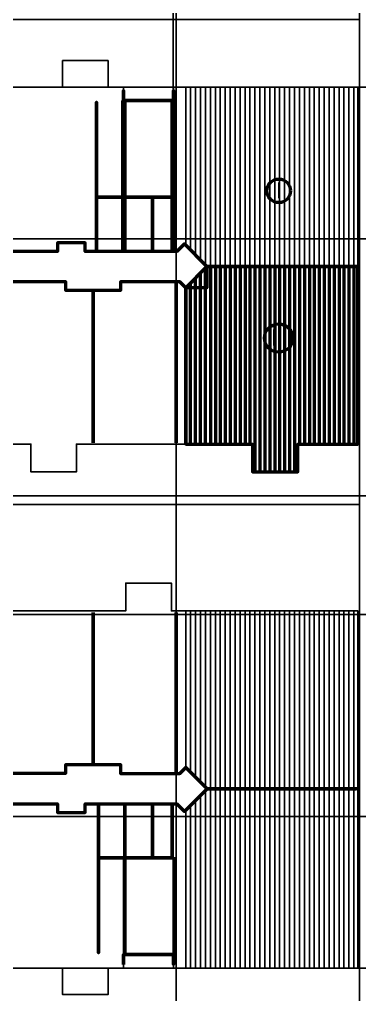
# Model space of a CAD drawing. Header units: metres. Extents: x -113.7 to -52.5, y 251.9 to 312.
# Drawn here: x -73.5 to -52.5, y 251.9 to 312 of the extents above; entities that cross this region are included whole.
import ezdxf

# ---------------------------------------------------------------- set-up
doc = ezdxf.new("R2010")
doc.units = ezdxf.units.M
for name, color, linetype, lineweight in [('3rd_floor_truss_II', 4, 'Continuous', 50), ('cmu_walls', 252, 'Continuous', 50), ('corridor_contour', 3, 'Continuous', 50), ('interior_walls', 94, 'Continuous', 50), ('truss_zones', 2, 'Continuous', 50)]:
    doc.layers.add(name, color=color, linetype=linetype, lineweight=lineweight)
doc.layers.add('shear_walls_positions', color=161, linetype='Continuous')

msp = doc.modelspace()

# ---------------------------------------------------------------- linework, layer by layer
for p, q in [((-63.24918, 298.07758), (-63.24918, 307.80488)), ((-62.94438, 297.76756), (-62.94438, 307.80488)), ((-62.63958, 297.45755), (-62.63958, 307.80488)), ((-62.33478, 297.14753), (-62.33478, 307.80488)), ((-62.02998, 296.83751), (-62.02998, 307.80488)), ((-61.72518, 296.74793), (-61.72518, 307.80488)), ((-61.42038, 296.74793), (-61.42038, 307.80488)), ((-61.11558, 296.74793), (-61.11558, 307.80488)), ((-60.81078, 296.74793), (-60.81078, 307.80488)), ((-60.50598, 296.74793), (-60.50598, 307.80488)), ((-60.20118, 296.74793), (-60.20118, 307.80488)), ((-59.89638, 296.74793), (-59.89638, 307.80488)), ((-59.59158, 296.74793), (-59.59158, 307.80488)), ((-59.28678, 296.74793), (-59.28678, 307.80488)), ((-58.98198, 296.74793), (-58.98198, 307.80488)), ((-58.67718, 296.74793), (-58.67718, 307.80488)), ((-58.37238, 296.74793), (-58.37238, 307.80488)), ((-58.06758, 296.74793), (-58.06758, 307.80488)), ((-57.76278, 296.74793), (-57.76278, 307.80488)), ((-57.45798, 296.74793), (-57.45798, 307.80488)), ((-57.15318, 296.74793), (-57.15318, 307.80488)), ((-56.84838, 296.74793), (-56.84838, 307.80488)), ((-56.54358, 296.74793), (-56.54358, 307.80488)), ((-56.23878, 296.74793), (-56.23878, 307.80488)), ((-55.93398, 296.74793), (-55.93398, 307.80488)), ((-55.62918, 296.74793), (-55.62918, 307.80488)), ((-55.32438, 296.74793), (-55.32438, 307.80488)), ((-55.01958, 296.74793), (-55.01958, 307.80488)), ((-54.71478, 296.74793), (-54.71478, 307.80488)), ((-54.40998, 296.74793), (-54.40998, 307.80488)), ((-54.10518, 296.74793), (-54.10518, 307.80488)), ((-53.80038, 296.74793), (-53.80038, 307.80488)), ((-53.49558, 296.74793), (-53.49558, 307.80488)), ((-53.19078, 296.74793), (-53.19078, 307.80488)), ((-52.88598, 296.74793), (-52.88598, 307.80488)), ((-63.24918, 275.51734), (-63.24918, 265.86833)), ((-62.94438, 275.51734), (-62.94438, 265.56892)), ((-62.63958, 275.51734), (-62.63958, 265.26952)), ((-62.33478, 275.51734), (-62.33478, 264.97012)), ((-62.02998, 275.51734), (-62.02998, 264.67071)), ((-61.72518, 275.51734), (-61.72518, 264.56104)), ((-61.42038, 275.51734), (-61.42038, 264.56104)), ((-61.11558, 275.51734), (-61.11558, 264.56104)), ((-60.81078, 275.51734), (-60.81078, 264.56104)), ((-60.50598, 275.51734), (-60.50598, 264.56104)), ((-60.20118, 275.51734), (-60.20118, 264.56104)), ((-59.89638, 275.51734), (-59.89638, 264.56104)), ((-59.59158, 275.51734), (-59.59158, 264.56104)), ((-59.28678, 275.51734), (-59.28678, 264.56104)), ((-58.98198, 275.51734), (-58.98198, 264.56104)), ((-58.67718, 275.51734), (-58.67718, 264.56104)), ((-58.37238, 275.51734), (-58.37238, 264.56104)), ((-58.06758, 275.51734), (-58.06758, 264.56104)), ((-57.76278, 275.51734), (-57.76278, 264.56104)), ((-57.45798, 275.51734), (-57.45798, 264.56104)), ((-57.15318, 275.51734), (-57.15318, 264.56104)), ((-56.84838, 275.51734), (-56.84838, 264.56104)), ((-56.54358, 275.51734), (-56.54358, 264.56104)), ((-56.23878, 275.51734), (-56.23878, 264.56104)), ((-55.93398, 275.51734), (-55.93398, 264.56104)), ((-55.62918, 275.51734), (-55.62918, 264.56104)), ((-55.32438, 275.51734), (-55.32438, 264.56104)), ((-55.01958, 275.51734), (-55.01958, 264.56104)), ((-54.71478, 275.51734), (-54.71478, 264.56104)), ((-54.40998, 275.51734), (-54.40998, 264.56104)), ((-54.10518, 275.51734), (-54.10518, 264.56104)), ((-53.80038, 275.51734), (-53.80038, 264.56104)), ((-53.49558, 275.51734), (-53.49558, 264.56104)), ((-53.19078, 275.51734), (-53.19078, 264.56104)), ((-52.88598, 275.51734), (-52.88598, 264.56104)), ((-62.02998, 264.4494), (-62.02998, 253.50412)), ((-61.72518, 264.56104), (-61.72518, 253.50412)), ((-61.42038, 264.56104), (-61.42038, 253.50412)), ((-61.11558, 264.56104), (-61.11558, 253.50412)), ((-60.81078, 264.56104), (-60.81078, 253.50412)), ((-60.50598, 264.56104), (-60.50598, 253.50412)), ((-60.20118, 264.56104), (-60.20118, 253.50412)), ((-59.89638, 264.56104), (-59.89638, 253.50412)), ((-59.59158, 264.56104), (-59.59158, 253.50412)), ((-59.28678, 264.56104), (-59.28678, 253.50412)), ((-58.98198, 264.56104), (-58.98198, 253.50412)), ((-58.67718, 264.56104), (-58.67718, 253.50412)), ((-58.37238, 264.56104), (-58.37238, 253.50412)), ((-58.06758, 264.56104), (-58.06758, 253.50412)), ((-57.76278, 264.56104), (-57.76278, 253.50412)), ((-57.45798, 264.56104), (-57.45798, 253.50412)), ((-57.15318, 264.56104), (-57.15318, 253.50412)), ((-56.84838, 264.56104), (-56.84838, 253.50412)), ((-56.54358, 264.56104), (-56.54358, 253.50412)), ((-56.23878, 264.56104), (-56.23878, 253.50412)), ((-55.93398, 264.56104), (-55.93398, 253.50412)), ((-55.62918, 264.56104), (-55.62918, 253.50412)), ((-55.32438, 264.56104), (-55.32438, 253.50412)), ((-55.01958, 264.56104), (-55.01958, 253.50412)), ((-54.71478, 264.56104), (-54.71478, 253.50412)), ((-54.40998, 264.56104), (-54.40998, 253.50412)), ((-54.10518, 264.56104), (-54.10518, 253.50412)), ((-53.80038, 264.56104), (-53.80038, 253.50412)), ((-53.49558, 264.56104), (-53.49558, 253.50412)), ((-53.19078, 264.56104), (-53.19078, 253.50412)), ((-52.88598, 264.56104), (-52.88598, 253.50412)), ((-62.63958, 263.8398), (-62.63958, 253.50412)), ((-62.33478, 264.1446), (-62.33478, 253.50412)), ((-63.24918, 263.2302), (-63.24918, 253.50412)), ((-62.94438, 263.535), (-62.94438, 253.50412))]:
    msp.add_line(p, q)
at = {"color": 6}
for points in [[(-74.86012, 307.80488), (-70.8412, 307.80488), (-70.8412, 309.4346), (-68.0326, 309.4346), (-68.0326, 307.80488), (-67.0874, 307.80488), (-67.0874, 301.07102), (-63.99305, 301.07102), (-63.99305, 307.80488), (-52.63322, 307.80488), (-52.63322, 285.7964), (-56.33304, 285.7964), (-56.33304, 284.08032), (-59.14165, 284.08032), (-59.14165, 285.7964), (-69.98332, 285.7964), (-69.98332, 284.08032), (-72.79192, 284.08032), (-72.79192, 285.7964), (-82.663, 285.7964)], [(-75.83548, 275.51734), (-66.93977, 275.51734), (-66.93977, 277.22866), (-64.13116, 277.22866), (-64.13116, 275.51734), (-52.63322, 275.51734), (-52.63322, 253.50412), (-63.99305, 253.50412), (-63.99305, 260.23798), (-67.0874, 260.23798), (-67.0874, 253.50412), (-68.0326, 253.50412), (-68.0326, 251.87439), (-70.8412, 251.87439), (-70.8412, 253.50412), (-74.86012, 253.50412)]]:
    msp.add_lwpolyline(points, dxfattribs=at)
at = {"layer": '3rd_floor_truss_II'}
for p, q in [((-62.33478, 285.7964), (-62.33478, 296.35506)), ((-62.02998, 285.7964), (-62.02998, 296.65986)), ((-61.72518, 296.74793), (-61.72518, 285.7964)), ((-61.42038, 296.74793), (-61.42038, 285.7964)), ((-61.11558, 296.74793), (-61.11558, 285.7964)), ((-60.81078, 296.74793), (-60.81078, 285.7964)), ((-60.50598, 296.74793), (-60.50598, 285.7964)), ((-60.20118, 296.74793), (-60.20118, 285.7964)), ((-59.89638, 296.74793), (-59.89638, 285.7964)), ((-59.59158, 296.74793), (-59.59158, 285.7964)), ((-59.28678, 296.74793), (-59.28678, 285.7964)), ((-58.98198, 296.74793), (-58.98198, 285.7964)), ((-58.67718, 296.74793), (-58.67718, 285.7964)), ((-58.37238, 296.74793), (-58.37238, 285.7964)), ((-58.06758, 296.74793), (-58.06758, 285.7964)), ((-57.76278, 296.74793), (-57.76278, 285.7964)), ((-57.45798, 296.74793), (-57.45798, 285.7964)), ((-57.15318, 296.74793), (-57.15318, 285.7964)), ((-56.84838, 296.74793), (-56.84838, 285.7964)), ((-56.54358, 296.74793), (-56.54358, 285.7964)), ((-56.23878, 296.74793), (-56.23878, 285.7964)), ((-55.93398, 296.74793), (-55.93398, 285.7964)), ((-55.62918, 296.74793), (-55.62918, 285.7964)), ((-55.32438, 296.74793), (-55.32438, 285.7964)), ((-55.01958, 296.74793), (-55.01958, 285.7964)), ((-54.71478, 296.74793), (-54.71478, 285.7964)), ((-54.40998, 296.74793), (-54.40998, 285.7964)), ((-54.10518, 296.74793), (-54.10518, 285.7964)), ((-53.80038, 296.74793), (-53.80038, 285.7964)), ((-53.49558, 296.74793), (-53.49558, 285.7964)), ((-53.19078, 296.74793), (-53.19078, 285.7964)), ((-52.88598, 296.74793), (-52.88598, 285.7964)), ((-62.94438, 285.7964), (-62.94438, 295.74546)), ((-62.63958, 285.7964), (-62.63958, 296.05026)), ((-63.24918, 285.7964), (-63.24918, 295.44066)), ((-58.98198, 285.7964), (-58.98198, 284.08032)), ((-58.67718, 285.7964), (-58.67718, 284.08032)), ((-58.37238, 285.7964), (-58.37238, 284.08032)), ((-58.06758, 285.7964), (-58.06758, 284.08032)), ((-57.76278, 285.7964), (-57.76278, 284.08032)), ((-57.45798, 285.7964), (-57.45798, 284.08032)), ((-57.15318, 285.7964), (-57.15318, 284.08032)), ((-56.84838, 285.7964), (-56.84838, 284.08032)), ((-56.54358, 285.7964), (-56.54358, 284.08032))]:
    msp.add_line(p, q, dxfattribs=at)
msp.add_lwpolyline([(-63.24918, 295.44066), (-63.24918, 285.7964), (-59.14165, 285.7964), (-59.14165, 284.08032), (-56.33304, 284.08032), (-56.33304, 285.7964), (-52.63322, 285.7964), (-52.63322, 296.74793), (-61.9419, 296.74793), (-61.9419, 295.44066)], close=True, dxfattribs=at)
msp.add_lwpolyline([(-52.63322, 296.74793), (-61.9419, 296.74793)], dxfattribs=at)
at = {"layer": 'corridor_contour'}
for p, q in [((-52.63322, 296.74793), (-61.9419, 296.74793)), ((-52.63322, 264.56104), (-61.91833, 264.56104))]:
    msp.add_line(p, q, dxfattribs=at)
for points in [[(-76.75686, 295.81701), (-70.66086, 295.81701), (-70.66086, 295.2849), (-67.2471, 295.2849), (-67.2471, 295.81701), (-63.63253, 295.82401), (-63.24918, 295.44066), (-61.9419, 296.74793), (-63.31925, 298.14885), (-63.79625, 297.67883), (-69.43595, 297.67883), (-69.43595, 298.21097), (-71.14283, 298.21097), (-71.14283, 297.67883), (-77.97606, 297.67883)], [(-77.97606, 263.63014), (-71.14283, 263.63014), (-71.14283, 263.09801), (-69.43595, 263.09801), (-69.43595, 263.63014), (-63.78926, 263.63014), (-63.31925, 263.16012), (-61.91833, 264.56104), (-63.24918, 265.86833), (-63.63253, 265.48497), (-67.2471, 265.48497), (-67.2471, 266.0241), (-70.66086, 266.0241), (-70.66086, 265.49196), (-76.75686, 265.49196)]]:
    msp.add_lwpolyline(points, dxfattribs=at)
at = {"layer": 'shear_walls_positions'}
for p, q in [((-98.04873, 311.9694), (-52.53732, 311.9694)), ((-52.53732, 282.07445), (-98.04873, 282.07445))]:
    msp.add_line(p, q, dxfattribs=at)
at = {"layer": 'shear_walls_positions', "color": 1}
msp.add_xline((-63.83334, 286.6527), (0, 1), dxfattribs=at)
at = {"layer": 'shear_walls_positions'}
for p, direction in [((-52.53732, 307.80488), (0, 1)), ((-91.44124, 307.80488), (1, 0)), ((-97.09718, 298.45481), (1, 0)), ((-97.09718, 282.60521), (1, 0)), ((-97.09718, 275.29001), (1, 0)), ((-97.09718, 262.85417), (1, 0)), ((-91.44124, 253.50412), (1, 0))]:
    msp.add_xline(p, direction, dxfattribs=at)
at = {"layer": 'shear_walls_positions', "color": 1}
msp.add_ray((-64.01622, 301.07102), (0, 1), dxfattribs=at)
at = {"layer": 'truss_zones'}
for centre, radius in [((-57.51562, 301.40949), 0.72848), ((-57.51562, 292.33287), 0.87417)]:
    msp.add_circle(centre, radius, dxfattribs=at)

# ---------------------------------------------------------------- texts
for s, p in [('I', (-57.68162, 300.94097)), ('II', (-57.99312, 291.86435))]:
    msp.add_text(s, height=1, dxfattribs=at).set_placement(p)

# ---------------------------------------------------------------- meshes
at = {"layer": 'cmu_walls'}
mesh = msp.add_polyface(dxfattribs=at)
corners = [(-67.0874, 306.96857, 9.48055), (-67.0874, 306.96857, 2.78765), (-67.0874, 307.58675, 2.78765), (-67.0874, 307.58675, 9.48055)]
mesh.append_faces([[corners[k] for k in face] for face in [(0, 1, 2, 3)]])
mesh = msp.add_polyface(dxfattribs=at)
corners = [(-63.99305, 306.96286, 9.48055), (-63.99305, 306.96286, 2.78765), (-63.99305, 307.58675, 2.78765), (-63.99305, 307.58675, 9.48055)]
mesh.append_faces([[corners[k] for k in face] for face in [(0, 3, 2, 1)]])
mesh = msp.add_polyface(dxfattribs=at)
corners = [(-67.11979, 306.96381, 6.14363), (-67.11979, 306.96381, 3.4544), (-67.11979, 300.95988, 3.4544), (-67.11979, 300.95988, 6.14363)]
mesh.append_faces([[corners[k] for k in face] for face in [(0, 1, 2, 3)]])
mesh = msp.add_polyface(dxfattribs=at)
corners = [(-63.99305, 306.96857, 9.4488), (-63.99305, 306.96857, 5.8801), (-67.0874, 306.96857, 5.8801), (-67.0874, 306.96857, 9.4488)]
mesh.append_faces([[corners[k] for k in face] for face in [(0, 1, 2, 3)]])
mesh = msp.add_polyface(dxfattribs=at)
corners = [(-64.01622, 306.96857, 5.8801), (-64.01622, 306.96857, -0.10795), (-67.06422, 306.96857, -0.10795), (-67.06422, 306.96857, 5.8801)]
mesh.append_faces([[corners[k] for k in face] for face in [(0, 1, 2, 3)]])
mesh = msp.add_polyface(dxfattribs=at)
corners = [(-67.00326, 306.96381, 9.4996), (-67.00326, 306.96381, 6.8072), (-67.00326, 301.01545, 6.8072), (-67.00326, 301.01545, 9.4996)]
mesh.append_faces([[corners[k] for k in face] for face in [(0, 1, 2, 3)]])
mesh = msp.add_polyface(dxfattribs=at)
corners = [(-64.0829, 301.01545, 9.4996), (-64.0829, 301.01545, 6.8072), (-64.0829, 306.96286, 6.8072), (-64.0829, 306.96286, 9.4996)]
mesh.append_faces([[corners[k] for k in face] for face in [(0, 1, 2, 3)]])
mesh = msp.add_polyface(dxfattribs=at)
corners = [(-63.96066, 301.01545, 6.14363), (-63.96066, 301.01545, 3.4544), (-63.96066, 306.96286, 3.4544), (-63.96066, 306.96286, 6.14363)]
mesh.append_faces([[corners[k] for k in face] for face in [(0, 1, 2, 3)]])
mesh = msp.add_polyface(dxfattribs=at)
corners = [(-67.00326, 301.01545, 6.54685), (-67.00326, 301.01545, 3.4544), (-63.96066, 301.01545, 3.4544), (-63.96066, 301.01545, 6.54685)]
mesh.append_faces([[corners[k] for k in face] for face in [(0, 1, 2, 3)]])
mesh = msp.add_polyface(dxfattribs=at)
corners = [(-67.00326, 254.34516, 6.14363), (-67.00326, 254.34516, 3.4544), (-67.00326, 260.29353, 3.4544), (-67.00326, 260.29353, 6.14363)]
mesh.append_faces([[corners[k] for k in face] for face in [(0, 3, 2, 1)]])
mesh = msp.add_polyface(dxfattribs=at)
corners = [(-67.00326, 260.29353, 6.54685), (-67.00326, 260.29353, 3.4544), (-64.0829, 260.29353, 3.4544), (-64.0829, 260.29353, 6.54685)]
mesh.append_faces([[corners[k] for k in face] for face in [(0, 3, 2, 1)]])
mesh = msp.add_polyface(dxfattribs=at)
corners = [(-67.00326, 254.34516, 9.4996), (-67.00326, 254.34516, 6.8072), (-67.00326, 260.29353, 6.8072), (-67.00326, 260.29353, 9.4996)]
mesh.append_faces([[corners[k] for k in face] for face in [(0, 3, 2, 1)]])
mesh = msp.add_polyface(dxfattribs=at)
corners = [(-63.96066, 260.23798, 6.14363), (-63.96066, 260.23798, 3.4544), (-63.96066, 254.34613, 3.4544), (-63.96066, 254.34613, 6.14363)]
mesh.append_faces([[corners[k] for k in face] for face in [(0, 3, 2, 1)]])
mesh = msp.add_polyface(dxfattribs=at)
corners = [(-63.96066, 260.23798, 9.4996), (-63.96066, 260.23798, 6.8072), (-63.96066, 254.34613, 6.8072), (-63.96066, 254.34613, 9.4996)]
mesh.append_faces([[corners[k] for k in face] for face in [(0, 3, 2, 1)]])
mesh = msp.add_polyface(dxfattribs=at)
corners = [(-67.0874, 253.72224, 9.48055), (-67.0874, 254.3404, 9.48055), (-67.0874, 254.3404, 2.78765), (-67.0874, 253.72224, 2.78765)]
mesh.append_faces([[corners[k] for k in face] for face in [(0, 3, 2, 1)]])
mesh = msp.add_polyface(dxfattribs=at)
corners = [(-63.99305, 254.3404, 9.4488), (-63.99305, 254.3404, 5.88956), (-67.0874, 254.3404, 5.88956), (-67.0874, 254.3404, 9.4488)]
mesh.append_faces([[corners[k] for k in face] for face in [(0, 3, 2, 1)]])
mesh = msp.add_polyface(dxfattribs=at)
corners = [(-67.06422, 254.3404, -0.4318), (-67.06422, 254.3404, 5.88956), (-64.01622, 254.3404, 5.88956), (-64.01622, 254.3404, -0.4318), (-66.0279, 254.3404, 0.3048), (-64.56486, 254.3404, 0.3048), (-64.56486, 254.3404, 1.2192), (-66.0279, 254.3404, 1.2192)]
mesh.append_faces([[corners[k] for k in face] for face in [(4, 0, 3, 5), (0, 4, 7, 1)]], dxfattribs={"vtx0": -1, "vtx2": -1})
mesh.append_faces([[corners[k] for k in face] for face in [(6, 5, 3, 2), (2, 1, 7, 6)]], dxfattribs={"vtx1": -1, "vtx3": -1})
mesh = msp.add_polyface(dxfattribs=at)
corners = [(-63.99305, 254.3404, 9.48055), (-63.99305, 254.3404, 2.78765), (-63.99305, 253.72224, 2.78765), (-63.99305, 253.72224, 9.48055)]
mesh.append_faces([[corners[k] for k in face] for face in [(0, 1, 2, 3)]])
at = {"layer": 'interior_walls'}
mesh = msp.add_polyface(dxfattribs=at)
corners = [(-68.74539, 301.01545, 2.79082), (-68.74539, 301.01545), (-68.74539, 306.87491), (-68.74539, 306.87491, 2.79082)]
mesh.append_faces([[corners[k] for k in face] for face in [(0, 3, 2, 1)]])
mesh = msp.add_polyface(dxfattribs=at)
corners = [(-63.96066, 301.01545, 2.79082), (-63.96066, 301.01545), (-63.96066, 306.87491), (-63.96066, 306.87491, 2.79082)]
mesh.append_faces([[corners[k] for k in face] for face in [(0, 1, 2, 3)]])
mesh = msp.add_polyface(dxfattribs=at)
corners = [(-68.74539, 301.01545, 3.19405), (-68.74539, 301.01545), (-63.96066, 301.01545), (-63.96066, 301.01545, 3.19405)]
mesh.append_faces([[corners[k] for k in face] for face in [(0, 1, 2, 3)]])
mesh = msp.add_polyface(dxfattribs=at)
corners = [(-68.74539, 297.67883, 2.79082), (-68.74539, 297.67883), (-68.74539, 301.01545), (-68.74539, 301.01545, 2.79082)]
mesh.append_faces([[corners[k] for k in face] for face in [(0, 3, 2, 1)]])
mesh = msp.add_polyface(dxfattribs=at)
corners = [(-67.11979, 297.67883, 3.19405), (-67.11979, 297.67883), (-67.11979, 297.75503), (-67.11979, 297.75503, 2.2352), (-67.11979, 298.77105, 2.2352), (-67.11979, 298.77105), (-67.11979, 301.01545), (-67.11979, 301.01545, 3.19405)]
mesh.append_faces([[corners[k] for k in face] for face in [(3, 0, 1, 2)]], dxfattribs={"vtx0": -1})
mesh.append_faces([[corners[k] for k in face] for face in [(4, 7, 0, 3)]], dxfattribs={"vtx0": -1, "vtx2": -1})
mesh.append_faces([[corners[k] for k in face] for face in [(6, 7, 4, 5)]], dxfattribs={"vtx1": -1})
mesh = msp.add_polyface(dxfattribs=at)
corners = [(-67.11979, 297.67883, 6.14363), (-67.11979, 297.67883, 3.4544), (-67.11979, 300.95988, 3.4544), (-67.11979, 300.95988, 6.14363)]
mesh.append_faces([[corners[k] for k in face] for face in [(0, 1, 2, 3)]])
mesh = msp.add_polyface(dxfattribs=at)
corners = [(-67.00326, 301.01545, 9.4996), (-67.00326, 301.01545, 6.8072), (-64.0829, 301.01545, 6.8072), (-64.0829, 301.01545, 9.4996)]
mesh.append_faces([[corners[k] for k in face] for face in [(0, 1, 2, 3)]])
mesh = msp.add_polyface(dxfattribs=at)
corners = [(-67.00326, 297.67883, 9.49643), (-67.00326, 297.67883, 6.8072), (-67.00326, 300.95988, 6.8072), (-67.00326, 300.95988, 9.49643)]
mesh.append_faces([[corners[k] for k in face] for face in [(0, 1, 2, 3)]])
mesh = msp.add_polyface(dxfattribs=at)
corners = [(-65.29638, 301.01545, 9.89965), (-65.29638, 301.01545, 6.8072), (-65.29638, 300.55825, 6.8072), (-65.29638, 300.55825, 8.9916), (-65.29638, 298.62786, 8.9916), (-65.29638, 298.62786, 6.8072), (-65.29638, 297.67883, 6.8072), (-65.29638, 297.67883, 9.89965)]
mesh.append_faces([[corners[k] for k in face] for face in [(4, 7, 6, 5)]], dxfattribs={"vtx0": -1})
mesh.append_faces([[corners[k] for k in face] for face in [(1, 0, 3, 2)]], dxfattribs={"vtx1": -1})
mesh.append_faces([[corners[k] for k in face] for face in [(4, 3, 0, 7)]], dxfattribs={"vtx1": -1, "vtx3": -1})
mesh = msp.add_polyface(dxfattribs=at)
corners = [(-65.29638, 301.01545, 6.54685), (-65.29638, 301.01545, 3.4544), (-65.29638, 300.55825, 3.4544), (-65.29638, 300.55825, 5.6388), (-65.29638, 298.62786, 5.6388), (-65.29638, 298.62786, 3.4544), (-65.29638, 297.67883, 3.4544), (-65.29638, 297.67883, 6.54685)]
mesh.append_faces([[corners[k] for k in face] for face in [(4, 7, 6, 5)]], dxfattribs={"vtx0": -1})
mesh.append_faces([[corners[k] for k in face] for face in [(1, 0, 3, 2)]], dxfattribs={"vtx1": -1})
mesh.append_faces([[corners[k] for k in face] for face in [(4, 3, 0, 7)]], dxfattribs={"vtx1": -1, "vtx3": -1})
mesh = msp.add_polyface(dxfattribs=at)
corners = [(-64.0829, 301.01545, 9.49643), (-64.0829, 301.01545, 6.8072), (-64.0829, 297.67883, 6.8072), (-64.0829, 297.67883, 9.49643)]
mesh.append_faces([[corners[k] for k in face] for face in [(0, 3, 2, 1)]])
mesh = msp.add_polyface(dxfattribs=at)
corners = [(-64.0829, 301.01545, 6.14363), (-64.0829, 301.01545, 3.4544), (-64.0829, 297.67883, 3.4544), (-64.0829, 297.67883, 6.14363)]
mesh.append_faces([[corners[k] for k in face] for face in [(0, 3, 2, 1)]])
mesh = msp.add_polyface(dxfattribs=at)
corners = [(-63.96066, 297.67883, 2.79082), (-63.96066, 297.67883), (-63.96066, 301.01545), (-63.96066, 301.01545, 2.79082)]
mesh.append_faces([[corners[k] for k in face] for face in [(0, 3, 2, 1)]])
mesh = msp.add_polyface(dxfattribs=at)
corners = [(-53.48792, 296.74793, 2.79082), (-53.48792, 296.74793), (-61.9419, 296.74793), (-61.9419, 296.74793, 2.79082)]
mesh.append_faces([[corners[k] for k in face] for face in [(0, 3, 2, 1)]])
mesh = msp.add_polyface(dxfattribs=at)
corners = [(-52.73481, 296.74793, 9.49643), (-52.73481, 296.74793, 6.8072), (-61.91833, 296.74793, 6.8072), (-61.91833, 296.74793, 9.49643)]
mesh.append_faces([[corners[k] for k in face] for face in [(0, 3, 2, 1)]])
mesh = msp.add_polyface(dxfattribs=at)
corners = [(-52.73481, 296.74793, 6.14363), (-52.73481, 296.74793, 3.4544), (-61.91833, 296.74793, 3.4544), (-61.91833, 296.74793, 6.14363)]
mesh.append_faces([[corners[k] for k in face] for face in [(0, 3, 2, 1)]])
mesh = msp.add_polyface(dxfattribs=at)
corners = [(-63.83334, 285.88372, 9.4996), (-63.83334, 285.88372, 6.8072), (-63.83334, 295.82401, 6.8072), (-63.83334, 295.82401, 9.4996)]
mesh.append_faces([[corners[k] for k in face] for face in [(0, 1, 2, 3)]])
mesh = msp.add_polyface(dxfattribs=at)
corners = [(-63.83334, 285.88372, 6.1468), (-63.83334, 285.88372, 3.4544), (-63.83334, 295.82401, 3.4544), (-63.83334, 295.82401, 6.1468)]
mesh.append_faces([[corners[k] for k in face] for face in [(0, 1, 2, 3)]])
mesh = msp.add_polyface(dxfattribs=at)
corners = [(-63.83334, 286.6527, 2.79082), (-63.83334, 286.6527), (-63.83334, 295.81701), (-63.83334, 295.81701, 2.79082)]
mesh.append_faces([[corners[k] for k in face] for face in [(0, 3, 2, 1)]])
mesh = msp.add_polyface(dxfattribs=at)
corners = [(-68.95398, 285.88372, 9.4996), (-68.95398, 285.88372, 6.8072), (-68.95398, 295.2849, 6.8072), (-68.95398, 295.2849, 9.4996)]
mesh.append_faces([[corners[k] for k in face] for face in [(0, 1, 2, 3)]])
mesh = msp.add_polyface(dxfattribs=at)
corners = [(-68.95398, 286.64635, 2.79082), (-68.95398, 286.64635), (-68.95398, 295.2849), (-68.95398, 295.2849, 2.79082)]
mesh.append_faces([[corners[k] for k in face] for face in [(0, 3, 2, 1)]])
mesh = msp.add_polyface(dxfattribs=at)
corners = [(-68.95398, 285.88372, 6.1468), (-68.95398, 285.88372, 3.4544), (-68.95398, 295.2849, 3.4544), (-68.95398, 295.2849, 6.1468)]
mesh.append_faces([[corners[k] for k in face] for face in [(0, 1, 2, 3)]])
mesh = msp.add_polyface(dxfattribs=at)
corners = [(-68.95398, 275.42527, 6.1468), (-68.95398, 275.42527, 3.4544), (-68.95398, 266.0241, 3.4544), (-68.95398, 266.0241, 6.1468)]
mesh.append_faces([[corners[k] for k in face] for face in [(0, 3, 2, 1)]])
mesh = msp.add_polyface(dxfattribs=at)
corners = [(-68.95398, 275.42527, 9.4996), (-68.95398, 275.42527, 6.8072), (-68.95398, 266.0241, 6.8072), (-68.95398, 266.0241, 9.4996)]
mesh.append_faces([[corners[k] for k in face] for face in [(0, 3, 2, 1)]])
mesh = msp.add_polyface(dxfattribs=at)
corners = [(-63.83334, 275.42527, 6.1468), (-63.83334, 275.42527, 3.4544), (-63.83334, 265.48497, 3.4544), (-63.83334, 265.48497, 6.1468)]
mesh.append_faces([[corners[k] for k in face] for face in [(0, 3, 2, 1)]])
mesh = msp.add_polyface(dxfattribs=at)
corners = [(-63.83334, 275.42527, 9.4996), (-63.83334, 275.42527, 6.8072), (-63.83334, 265.48497, 6.8072), (-63.83334, 265.48497, 9.4996)]
mesh.append_faces([[corners[k] for k in face] for face in [(0, 3, 2, 1)]])
mesh = msp.add_polyface(dxfattribs=at)
corners = [(-68.95398, 274.66264, 2.79082), (-68.95398, 274.66264), (-68.95398, 266.0241), (-68.95398, 266.0241, 2.79082)]
mesh.append_faces([[corners[k] for k in face] for face in [(0, 1, 2, 3)]])
mesh = msp.add_polyface(dxfattribs=at)
corners = [(-63.83334, 274.65628, 2.79082), (-63.83334, 274.65628), (-63.83334, 265.49196), (-63.83334, 265.49196, 2.79082)]
mesh.append_faces([[corners[k] for k in face] for face in [(0, 1, 2, 3)]])
mesh = msp.add_polyface(dxfattribs=at)
corners = [(-53.48792, 264.56104, 2.79082), (-53.48792, 264.56104), (-61.9419, 264.56104), (-61.9419, 264.56104, 2.79082)]
mesh.append_faces([[corners[k] for k in face] for face in [(0, 1, 2, 3)]])
mesh = msp.add_polyface(dxfattribs=at)
corners = [(-52.73481, 264.56104, 6.14363), (-52.73481, 264.56104, 3.4544), (-61.91833, 264.56104, 3.4544), (-61.91833, 264.56104, 6.14363)]
mesh.append_faces([[corners[k] for k in face] for face in [(0, 1, 2, 3)]])
mesh = msp.add_polyface(dxfattribs=at)
corners = [(-52.73481, 264.56104, 9.49643), (-52.73481, 264.56104, 6.8072), (-61.91833, 264.56104, 6.8072), (-61.91833, 264.56104, 9.49643)]
mesh.append_faces([[corners[k] for k in face] for face in [(0, 1, 2, 3)]])
mesh = msp.add_polyface(dxfattribs=at)
corners = [(-68.62315, 263.63014, 2.79082), (-68.62315, 263.63014), (-68.62315, 260.29353), (-68.62315, 260.29353, 2.79082)]
mesh.append_faces([[corners[k] for k in face] for face in [(0, 1, 2, 3)]])
mesh = msp.add_polyface(dxfattribs=at)
corners = [(-67.00326, 263.63014, 3.19405), (-67.00326, 263.63014), (-67.00326, 263.55394), (-67.00326, 263.55394, 2.2352), (-67.00326, 262.53795, 2.2352), (-67.00326, 262.53795), (-67.00326, 260.29353), (-67.00326, 260.29353, 3.19405)]
mesh.append_faces([[corners[k] for k in face] for face in [(4, 7, 6, 5)]], dxfattribs={"vtx0": -1})
mesh.append_faces([[corners[k] for k in face] for face in [(1, 0, 3, 2)]], dxfattribs={"vtx1": -1})
mesh.append_faces([[corners[k] for k in face] for face in [(0, 7, 4, 3)]], dxfattribs={"vtx1": -1, "vtx3": -1})
mesh = msp.add_polyface(dxfattribs=at)
corners = [(-67.00326, 263.63014, 6.14363), (-67.00326, 263.63014, 3.4544), (-67.00326, 260.29353, 3.4544), (-67.00326, 260.29353, 6.14363)]
mesh.append_faces([[corners[k] for k in face] for face in [(0, 3, 2, 1)]])
mesh = msp.add_polyface(dxfattribs=at)
corners = [(-67.00326, 263.63014, 9.49643), (-67.00326, 263.63014, 6.8072), (-67.00326, 260.29353, 6.8072), (-67.00326, 260.29353, 9.49643)]
mesh.append_faces([[corners[k] for k in face] for face in [(0, 3, 2, 1)]])
mesh = msp.add_polyface(dxfattribs=at)
corners = [(-65.29638, 260.29353, 6.54685), (-65.29638, 260.29353, 3.4544), (-65.29638, 260.75073, 3.4544), (-65.29638, 260.75073, 5.6388), (-65.29638, 262.68114, 5.6388), (-65.29638, 262.68114, 3.4544), (-65.29638, 263.63014, 3.4544), (-65.29638, 263.63014, 6.54685)]
mesh.append_faces([[corners[k] for k in face] for face in [(3, 0, 1, 2)]], dxfattribs={"vtx0": -1})
mesh.append_faces([[corners[k] for k in face] for face in [(0, 3, 4, 7)]], dxfattribs={"vtx0": -1, "vtx2": -1})
mesh.append_faces([[corners[k] for k in face] for face in [(6, 7, 4, 5)]], dxfattribs={"vtx1": -1})
mesh = msp.add_polyface(dxfattribs=at)
corners = [(-65.29638, 260.29353, 9.4996), (-65.29638, 260.29353, 6.8072), (-65.29638, 260.75073, 6.8072), (-65.29638, 260.75073, 8.9916), (-65.29638, 262.68114, 8.9916), (-65.29638, 262.68114, 6.8072), (-65.29638, 263.63014, 6.8072), (-65.29638, 263.63014, 9.49643)]
mesh.append_faces([[corners[k] for k in face] for face in [(3, 0, 1, 2)]], dxfattribs={"vtx0": -1})
mesh.append_faces([[corners[k] for k in face] for face in [(0, 3, 4, 7)]], dxfattribs={"vtx0": -1, "vtx2": -1})
mesh.append_faces([[corners[k] for k in face] for face in [(6, 7, 4, 5)]], dxfattribs={"vtx1": -1})
mesh = msp.add_polyface(dxfattribs=at)
corners = [(-64.0829, 263.63014, 2.79082), (-64.0829, 263.63014), (-64.0829, 260.29353), (-64.0829, 260.29353, 2.79082)]
mesh.append_faces([[corners[k] for k in face] for face in [(0, 1, 2, 3)]])
mesh = msp.add_polyface(dxfattribs=at)
corners = [(-64.0829, 260.29353, 6.14363), (-64.0829, 260.29353, 3.4544), (-64.0829, 263.63014, 3.4544), (-64.0829, 263.63014, 6.14363)]
mesh.append_faces([[corners[k] for k in face] for face in [(0, 1, 2, 3)]])
mesh = msp.add_polyface(dxfattribs=at)
corners = [(-64.0829, 260.29353, 9.49643), (-64.0829, 260.29353, 6.8072), (-64.0829, 263.63014, 6.8072), (-64.0829, 263.63014, 9.49643)]
mesh.append_faces([[corners[k] for k in face] for face in [(0, 1, 2, 3)]])
mesh = msp.add_polyface(dxfattribs=at)
corners = [(-68.62315, 260.29353, 2.79082), (-68.62315, 260.29353), (-68.62315, 254.43407), (-68.62315, 254.43407, 2.79082)]
mesh.append_faces([[corners[k] for k in face] for face in [(0, 1, 2, 3)]])
mesh = msp.add_polyface(dxfattribs=at)
corners = [(-68.62315, 260.29353, 3.19405), (-68.62315, 260.29353), (-64.0829, 260.29353), (-64.0829, 260.29353, 3.19405)]
mesh.append_faces([[corners[k] for k in face] for face in [(0, 3, 2, 1)]])
mesh = msp.add_polyface(dxfattribs=at)
corners = [(-67.00326, 260.29353, 9.4996), (-67.00326, 260.29353, 6.8072), (-64.0829, 260.29353, 6.8072), (-64.0829, 260.29353, 9.4996)]
mesh.append_faces([[corners[k] for k in face] for face in [(0, 3, 2, 1)]])
mesh = msp.add_polyface(dxfattribs=at)
corners = [(-63.96066, 260.34909, 2.79082), (-63.96066, 260.34909), (-63.96066, 254.43407), (-63.96066, 254.43407, 2.79082)]
mesh.append_faces([[corners[k] for k in face] for face in [(0, 3, 2, 1)]])

doc.saveas('drawing.dxf')
